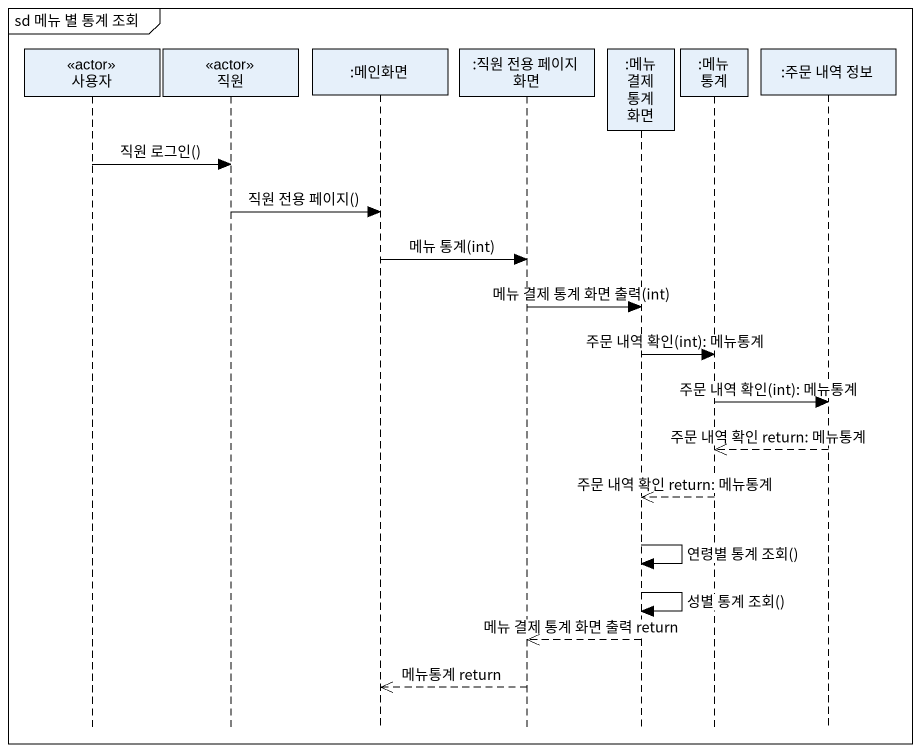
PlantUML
@startuml
mainframe sd 메뉴 별 통계 조회
hide footbox
participant 사용자 <<actor>>
participant 직원 <<actor>>
participant ":메인화면" as 메인화면
participant ":직원 전용 페이지 화면" as 직원_전용_페이지_화면
participant ":메뉴 결제 통계 화면" as 메뉴_결제_통계_화면
participant ":메뉴 통계" as 메뉴_통계
participant ":주문 내역 정보" as 주문_내역_정보

사용자 -> 직원 : 직원 로그인()
직원 -> 메인화면 : 직원 전용 페이지()
메인화면 -> 직원_전용_페이지_화면 : 메뉴 통계(int)
직원_전용_페이지_화면 -> 메뉴_결제_통계_화면 : 메뉴 결제 통계 화면 출력(int)
메뉴_결제_통계_화면 -> 메뉴_통계 : 주문 내역 확인(int): 메뉴통계
메뉴_통계 -> 주문_내역_정보 : 주문 내역 확인(int): 메뉴통계
주문_내역_정보 -->> 메뉴_통계 : 주문 내역 확인 return: 메뉴통계
메뉴_통계 -->> 메뉴_결제_통계_화면 : 주문 내역 확인 return: 메뉴통계
메뉴_결제_통계_화면 -> 메뉴_결제_통계_화면 : 연령별 통계 조회()
메뉴_결제_통계_화면 -> 메뉴_결제_통계_화면 : 성별 통계 조회()
메뉴_결제_통계_화면 -->> 직원_전용_페이지_화면 : 메뉴 결제 통계 화면 출력 return
직원_전용_페이지_화면 -->> 메인화면 : 메뉴통계 return
@enduml
